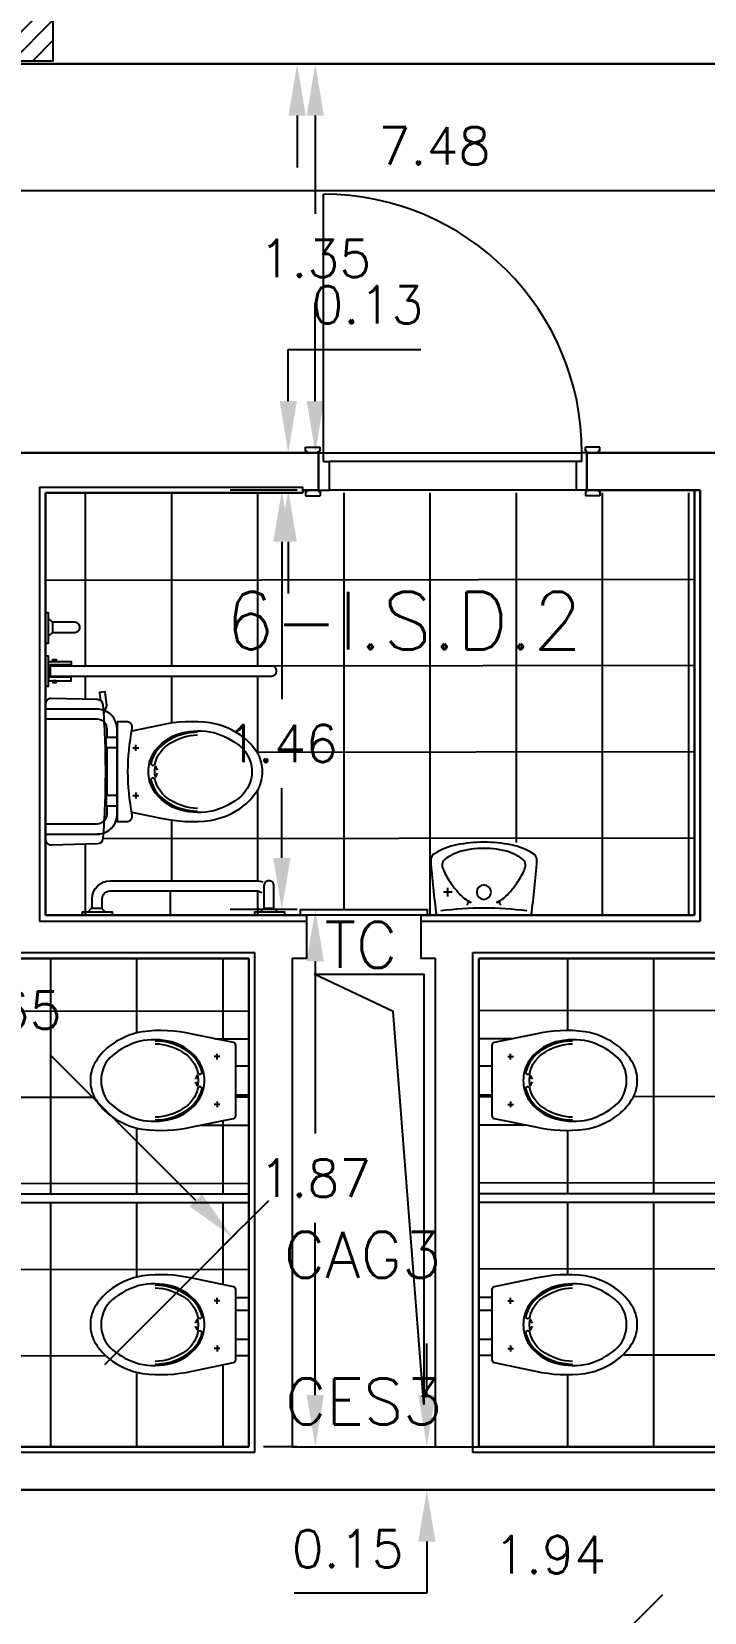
# Model space of a CAD drawing. Extents: x 19.8 to 90.6, y 5.5 to 74.
# Drawn here: x 29.15 to 31.49, y 34.04 to 39.54 of the extents above; entities that cross this region are included whole.
import ezdxf

# ---------------------------------------------------------------- set-up
doc = ezdxf.new("R2010")
doc.units = 0
doc.header["$MEASUREMENT"] = 0
for name, pattern in [('1st floor plan$0$Default', [0]), ('Default', [0]), ('Solid', [0])]:
    doc.linetypes.add(name, pattern=pattern)
doc.layers.get('DEFPOINTS').update_dxf_attribs({"linetype": 'Solid'})
for name, color, linetype in [('1st floor plan$0$1FIN', 15, 'Continuous'), ('1st floor plan$0$2FIN', 7, 'Continuous'), ('1st floor plan$0$Equipment', 92, '1st floor plan$0$Default'), ('1st floor plan$0$ESTR', 92, 'Continuous'), ('1st floor plan$0$FACH', 142, 'Continuous'), ('1st floor plan$0$Hatch', 15, 'Continuous'), ('Dimensions (COTAS)', 212, 'Solid'), ('Text O', 212, 'Default'), ('VAO', 132, 'Default'), ('Xref_Plan', 7, 'Continuous')]:
    doc.layers.add(name, color=color, linetype=linetype)
doc.layers.add('1st floor plan$0$Interior Walls', color=7, linetype='Continuous', lineweight=30)
doc.layers.add('1st floor plan$0$Partitions', color=7, linetype='Continuous', lineweight=30)
doc.layers.add('PAVM', color=8, linetype='Continuous', plot=False)
doc.styles.add('Simplex', font='SIMPLEX.SHX')
doc.dimstyles.get("Standard").update_dxf_attribs({"dimtxt": 0.13, "dimasz": 0.18, "dimexe": 0.18, "dimexo": 0.0625, "dimgap": 0.09, "dimtad": 1, "dimtih": 1, "dimtoh": 1, "dimzin": 0, "dimdsep": 46, "dimtxsty": 'Simplex', "dimcen": 0.09, "dimadec": 0, "dimazin": 0, "dimtfac": 1, "dimtofl": 0, "dimtmove": 0, "dimatfit": 3, "dimfxl": 1, "dimtolj": 1, "dimtzin": 0, "dimarcsym": 0})

# ---------------------------------------------------------------- blocks, each defined once
blk = doc.blocks.new('*D20')
at = {"layer": 'DEFPOINTS', "color": 0}
for p in [(23.9492, 36.8731), (21.5836, 34.5076), (50.4657, 10.3566)]:
    blk.add_point(p, dxfattribs=at)
at = {"layer": 'Dimensions (COTAS)', "color": 0, "lineweight": -2}
for p, q in [((23.905, 36.8289), (21.4563, 34.3803)), ((21.7109, 34.3803), (34.6869, 21.4043)), ((47.9728, 8.1183), (34.9969, 21.0943)), ((50.4215, 10.3124), (47.9728, 7.8638))]:
    blk.add_line(p, q, dxfattribs=at)
at = {"layer": 'Dimensions (COTAS)', "color": 0}
for points in [[(21.7321, 34.4015), (21.6897, 34.3591), (21.5836, 34.5076)], [(47.9941, 8.1395), (47.9516, 8.0971), (48.1001, 7.9911)]]:
    blk.add_solid(points, dxfattribs=at)
at = {"layer": 'Dimensions (COTAS)', "color": 0, "insert": (34.8419, 21.2493), "char_height": 0.13, "attachment_point": 5, "rotation": 270, "style": 'Simplex'}
blk.add_mtext('\\A1;37.50', dxfattribs=at)
blk = doc.blocks.new('*D88')
at = {"layer": 'DEFPOINTS', "color": 0}
for p in [(23.9492, 36.8731), (22.2844, 35.2083), (29.2525, 31.5698)]:
    blk.add_point(p, dxfattribs=at)
at = {"layer": 'Dimensions (COTAS)', "color": 0, "lineweight": -2}
for p, q in [((23.905, 36.8289), (22.1571, 35.081)), ((22.4117, 35.081), (24.781, 32.7117)), ((27.4604, 30.0323), (25.091, 32.4017)), ((29.2083, 31.5256), (27.4604, 29.7777))]:
    blk.add_line(p, q, dxfattribs=at)
at = {"layer": 'Dimensions (COTAS)', "color": 0}
for points in [[(22.4329, 35.1023), (22.3904, 35.0598), (22.2844, 35.2083)], [(27.4816, 30.0535), (27.4392, 30.0111), (27.5877, 29.905)]]:
    blk.add_solid(points, dxfattribs=at)
at = {"layer": 'Dimensions (COTAS)', "color": 0, "insert": (24.936, 32.5567), "char_height": 0.13, "attachment_point": 5, "rotation": 270, "style": 'Simplex'}
blk.add_mtext('\\A1;7.50', dxfattribs=at)
blk = doc.blocks.new('*D113')
at = {"layer": 'DEFPOINTS', "color": 0}
for p in [(29.753, 35.2523), (31.2167, 33.9725), (31.1248, 33.8805)]:
    blk.add_point(p, dxfattribs=at)
at = {"layer": 'Dimensions (COTAS)', "color": 0, "lineweight": -2}
for p, q in [((29.7177, 35.4715), (29.5904, 35.5988)), ((29.7972, 35.2965), (29.9722, 35.4715)), ((31.169, 33.9247), (31.344, 34.0997)), ((31.344, 33.8452), (31.4713, 33.7179))]:
    blk.add_line(p, q, dxfattribs=at)
at = {"layer": 'Dimensions (COTAS)', "color": 0}
for points in [[(29.7389, 35.4927), (29.6965, 35.4503), (29.8449, 35.3443)], [(31.3652, 33.8664), (31.3228, 33.824), (31.2167, 33.9725)]]:
    blk.add_solid(points, dxfattribs=at)
at = {"layer": 'Dimensions (COTAS)', "color": 0, "insert": (30.951, 34.2382), "char_height": 0.13, "attachment_point": 5, "style": 'Simplex'}
blk.add_mtext('\\A1;1.94', dxfattribs=at)
blk = doc.blocks.new('*D116')
at = {"layer": 'DEFPOINTS', "color": 0}
for p in [(26.5569, 38.6323), (26.465, 38.5404), (29.753, 35.2523)]:
    blk.add_point(p, dxfattribs=at)
at = {"layer": 'Dimensions (COTAS)', "color": 0, "lineweight": -2}
for p, q in [((26.5092, 38.5846), (26.6842, 38.7596)), ((26.6842, 38.505), (28.901, 36.2882)), ((29.7177, 35.4715), (29.211, 35.9782)), ((29.7972, 35.2965), (29.9722, 35.4715))]:
    blk.add_line(p, q, dxfattribs=at)
at = {"layer": 'Dimensions (COTAS)', "color": 0}
for points in [[(26.7054, 38.5262), (26.663, 38.4838), (26.5569, 38.6323)], [(29.7389, 35.4927), (29.6965, 35.4503), (29.8449, 35.3443)]]:
    blk.add_solid(points, dxfattribs=at)
at = {"layer": 'Dimensions (COTAS)', "color": 0, "insert": (29.056, 36.1332), "char_height": 0.13, "attachment_point": 5, "style": 'Simplex'}
blk.add_mtext('\\A1;4.65', dxfattribs=at)
blk = doc.blocks.new('*D117')
at = {"layer": 'DEFPOINTS', "color": 0}
for p in [(34.2864, 38.9868), (34.2864, 38.9868), (26.811, 38.1817)]:
    blk.add_point(p, dxfattribs=at)
at = {"layer": 'Dimensions (COTAS)', "color": 0, "lineweight": -2}
for p, q in [((26.811, 38.2442), (26.811, 39.1668)), ((34.2864, 39.0493), (34.2864, 39.1668)), ((26.991, 38.9868), (34.1064, 38.9868))]:
    blk.add_line(p, q, dxfattribs=at)
at = {"layer": 'Dimensions (COTAS)', "color": 0}
for points in [[(26.991, 39.0168), (26.991, 38.9568), (26.811, 38.9868)], [(34.1064, 39.0168), (34.1064, 38.9568), (34.2864, 38.9868)]]:
    blk.add_solid(points, dxfattribs=at)
at = {"layer": 'Dimensions (COTAS)', "color": 0, "insert": (30.5487, 39.1418), "char_height": 0.13, "attachment_point": 5, "style": 'Simplex'}
blk.add_mtext('\\A1;7.48', dxfattribs=at)
blk = doc.blocks.new('*D131')
at = {"layer": 'DEFPOINTS', "color": 0}
for p in [(30.1337, 37.9437), (30.0174, 36.4837), (30.1337, 36.4837)]:
    blk.add_point(p, dxfattribs=at)
at = {"layer": 'Dimensions (COTAS)', "color": 0, "lineweight": -2}
for p, q in [((30.0712, 37.9437), (29.8374, 37.9437)), ((30.0174, 37.7637), (30.0174, 37.2165)), ((30.0174, 36.6637), (30.0174, 36.9065)), ((30.0712, 36.4837), (29.8374, 36.4837))]:
    blk.add_line(p, q, dxfattribs=at)
at = {"layer": 'Dimensions (COTAS)', "color": 0}
for points in [[(29.9874, 37.7637), (30.0474, 37.7637), (30.0174, 37.9437)], [(29.9874, 36.6637), (30.0474, 36.6637), (30.0174, 36.4837)]]:
    blk.add_solid(points, dxfattribs=at)
at = {"layer": 'Dimensions (COTAS)', "color": 0, "insert": (30.0174, 37.0615), "char_height": 0.13, "attachment_point": 5, "style": 'Simplex'}
blk.add_mtext('\\A1;1.46', dxfattribs=at)
blk = doc.blocks.new('*D132')
at = {"layer": 'DEFPOINTS', "color": 0}
for p in [(30.1337, 36.4837), (30.1337, 34.6137), (30.1337, 34.6137)]:
    blk.add_point(p, dxfattribs=at)
at = {"layer": 'Dimensions (COTAS)', "color": 0, "lineweight": -2}
for p, q in [((30.1962, 36.4837), (30.3137, 36.4837)), ((30.1337, 36.3037), (30.1337, 35.7037)), ((30.1337, 34.7937), (30.1337, 35.3937)), ((30.0712, 34.6137), (29.9537, 34.6137))]:
    blk.add_line(p, q, dxfattribs=at)
at = {"layer": 'Dimensions (COTAS)', "color": 0}
for points in [[(30.1037, 36.3037), (30.1637, 36.3037), (30.1337, 36.4837)], [(30.1037, 34.7937), (30.1637, 34.7937), (30.1337, 34.6137)]]:
    blk.add_solid(points, dxfattribs=at)
at = {"layer": 'Dimensions (COTAS)', "color": 0, "insert": (30.1337, 35.5487), "char_height": 0.13, "attachment_point": 5, "style": 'Simplex'}
blk.add_mtext('\\A1;1.87', dxfattribs=at)
blk = doc.blocks.new('L')
at = {"color": 0}
blk.add_line((0, 0.15), (0, -0.5), dxfattribs=at)
blk = doc.blocks.new('*D133')
at = {"layer": 'DEFPOINTS', "color": 0}
for p in [(30.1337, 34.6137), (30.1337, 34.4637), (30.5221, 34.4637)]:
    blk.add_point(p, dxfattribs=at)
at = {"layer": 'Dimensions (COTAS)', "color": 0, "lineweight": -2}
for p, q in [((30.5221, 34.7937), (30.5221, 34.9737)), ((30.1962, 34.6137), (30.7021, 34.6137)), ((30.1962, 34.4637), (30.7021, 34.4637)), ((30.5221, 34.2837), (30.5221, 34.1037)), ((30.5221, 34.1037), (30.0606, 34.1037))]:
    blk.add_line(p, q, dxfattribs=at)
at = {"layer": 'Dimensions (COTAS)', "color": 0}
for points in [[(30.4921, 34.7937), (30.5521, 34.7937), (30.5221, 34.6137)], [(30.4921, 34.2837), (30.5521, 34.2837), (30.5221, 34.4637)]]:
    blk.add_solid(points, dxfattribs=at)
at = {"layer": 'Dimensions (COTAS)', "color": 0, "insert": (30.2463, 34.2587), "char_height": 0.13, "attachment_point": 5, "style": 'Simplex'}
blk.add_mtext('\\A1;0.15', dxfattribs=at)
blk = doc.blocks.new('*D135')
at = {"layer": 'DEFPOINTS', "color": 0}
for p in [(30.1337, 39.4271), (30.1337, 38.0737), (30.1337, 38.0737)]:
    blk.add_point(p, dxfattribs=at)
at = {"layer": 'Dimensions (COTAS)', "color": 0, "lineweight": -2}
for p, q in [((30.1962, 39.4271), (30.3137, 39.4271)), ((30.1337, 39.2471), (30.1337, 38.9054)), ((30.1337, 38.2537), (30.1337, 38.5954)), ((30.1962, 38.0737), (30.3137, 38.0737))]:
    blk.add_line(p, q, dxfattribs=at)
at = {"layer": 'Dimensions (COTAS)', "color": 0}
for points in [[(30.1037, 39.2471), (30.1637, 39.2471), (30.1337, 39.4271)], [(30.1037, 38.2537), (30.1637, 38.2537), (30.1337, 38.0737)]]:
    blk.add_solid(points, dxfattribs=at)
at = {"layer": 'Dimensions (COTAS)', "color": 0, "insert": (30.1337, 38.7504), "char_height": 0.13, "attachment_point": 5, "style": 'Simplex'}
blk.add_mtext('\\A1;1.35', dxfattribs=at)
blk = doc.blocks.new('*D136')
at = {"layer": 'DEFPOINTS', "color": 0}
for p in [(30.1337, 39.6771), (30.0705, 39.4271), (30.1337, 39.4271)]:
    blk.add_point(p, dxfattribs=at)
at = {"layer": 'Dimensions (COTAS)', "color": 0, "lineweight": -2}
for p, q in [((30.0705, 39.8571), (30.0705, 40.0371)), ((30.0705, 40.0371), (30.5566, 40.0371)), ((30.0712, 39.6771), (29.8905, 39.6771)), ((30.0712, 39.4271), (29.8905, 39.4271)), ((30.0705, 39.2471), (30.0705, 39.0671))]:
    blk.add_line(p, q, dxfattribs=at)
at = {"layer": 'Dimensions (COTAS)', "color": 0}
for points in [[(30.0405, 39.8571), (30.1005, 39.8571), (30.0705, 39.6771)], [(30.0405, 39.2471), (30.1005, 39.2471), (30.0705, 39.4271)]]:
    blk.add_solid(points, dxfattribs=at)
at = {"layer": 'Dimensions (COTAS)', "color": 0, "insert": (30.3585, 40.1921), "char_height": 0.13, "attachment_point": 5, "style": 'Simplex'}
blk.add_mtext('\\A1;0.25', dxfattribs=at)
blk = doc.blocks.new('P90-13')
at = {"color": 0}
for p, q in [((0, 0), (0, 0.9)), ((-0.0619, 0.005), (-0.0619, 0.02)), ((-0.0619, 0.02), (-0.0119, 0.02)), ((-0.0619, 0.005), (-0.0569, 0.005)), ((-0.0569, 0), (-0.0569, 0.005)), ((-0.0169, 0), (-0.0169, 0.005)), ((-0.0169, 0.005), (-0.0119, 0.005)), ((-0.0169, 0), (0, 0)), ((-0.0119, 0.005), (-0.0119, 0.02)), ((0, 0), (0.9, 0)), ((0, -0.03), (0, 0)), ((0.9619, 0.02), (0.9119, 0.02)), ((0.9119, 0.005), (0.9119, 0.02)), ((0.9169, 0.005), (0.9119, 0.005)), ((0.9169, 0), (0.9169, 0.005)), ((0.9619, 0.005), (0.9569, 0.005)), ((0.9569, 0), (0.9569, 0.005)), ((0.9619, 0.005), (0.9619, 0.02)), ((0, -0.03), (0.02, -0.03)), ((0.88, -0.03), (0.02, -0.03)), ((0.02, -0.03), (0.02, -0.13)), ((0.9, -0.03), (0.88, -0.03)), ((0.88, -0.03), (0.88, -0.13)), ((0.9169, 0), (0.9, 0)), ((0.9, -0.03), (0.9, 0)), ((-0.0619, -0.135), (-0.0619, -0.15)), ((-0.0619, -0.135), (-0.0569, -0.135)), ((-0.0619, -0.15), (-0.0119, -0.15)), ((-0.0569, -0.13), (-0.0569, -0.135)), ((-0.0169, -0.13), (-0.0169, -0.135)), ((-0.0169, -0.13), (0.02, -0.13)), ((-0.0169, -0.135), (-0.0119, -0.135)), ((-0.0119, -0.135), (-0.0119, -0.15)), ((0.9169, -0.13), (0.88, -0.13)), ((0.9169, -0.135), (0.9119, -0.135)), ((0.9119, -0.135), (0.9119, -0.15)), ((0.9619, -0.15), (0.9119, -0.15)), ((0.9169, -0.13), (0.9169, -0.135)), ((0.9569, -0.13), (0.9569, -0.135)), ((0.9619, -0.135), (0.9569, -0.135)), ((0.9619, -0.135), (0.9619, -0.15))]:
    blk.add_line(p, q, dxfattribs=at)
blk.add_arc((0, 0), 0.9, 360, 90, dxfattribs=at)
blk = doc.blocks.new('*D137')
at = {"layer": 'DEFPOINTS', "color": 0}
for p in [(30.1337, 38.0737), (30.0396, 37.9437), (30.1337, 37.9437)]:
    blk.add_point(p, dxfattribs=at)
at = {"layer": 'Dimensions (COTAS)', "color": 0, "lineweight": -2}
for p, q in [((30.0396, 38.2537), (30.0396, 38.4337)), ((30.0396, 38.4337), (30.501, 38.4337)), ((30.0712, 38.0737), (29.8596, 38.0737)), ((30.0712, 37.9437), (29.8596, 37.9437)), ((30.0396, 37.7637), (30.0396, 37.5837))]:
    blk.add_line(p, q, dxfattribs=at)
at = {"layer": 'Dimensions (COTAS)', "color": 0}
for points in [[(30.0096, 38.2537), (30.0696, 38.2537), (30.0396, 38.0737)], [(30.0096, 37.7637), (30.0696, 37.7637), (30.0396, 37.9437)]]:
    blk.add_solid(points, dxfattribs=at)
at = {"layer": 'Dimensions (COTAS)', "color": 0, "insert": (30.3153, 38.5887), "char_height": 0.13, "attachment_point": 5, "style": 'Simplex'}
blk.add_mtext('\\A1;0.13', dxfattribs=at)
blk = doc.blocks.new('1st floor plan$0$BRISE 1')
at = {"layer": '1st floor plan$0$FACH'}
for p, q in [((-0.0916, 0.1), (-2.6512, 2.6596)), ((-0.0209, 0.1), (-2.5804, 2.6596)), ((2.0917, 0.1088), (-0.4591, 2.6596)), ((2.1624, 0.1088), (-0.3884, 2.6596)), ((-0.1783, 2.6585), (-0.0731, 0.1522)), ((-0.1284, 2.6606), (-0.0209, 0.1)), ((2.4965, 0.1905), (2.6379, 0.0491)), ((-0.4328, 0.08), (2.4172, 0.08)), ((2.6732, 0.0845), (2.5672, -0.0216))]:
    blk.add_line(p, q, dxfattribs=at)
at = {"layer": '1st floor plan$0$FACH', "color": 7}
for p, q in [((0.5172, 0), (0.5172, 0.08)), ((1.4672, 0), (1.4672, 0.08))]:
    blk.add_line(p, q, dxfattribs=at)
at = {"layer": '1st floor plan$0$FACH'}
for points in [[(2.4059, 0.1), (2.5318, 0.2259), (2.6732, 0.0845)], [(-0.4328, 0), (-0.5328, 0), (-0.5328, 0.1), (2.5672, 0.1), (2.5672, 0), (2.4172, 0)], [(0.5122, 0.045), (0.4972, 0.045), (0.4972, 0.055), (0.5122, 0.055)], [(0.5222, 0.055), (0.5372, 0.055), (0.5372, 0.045), (0.5222, 0.045)], [(1.4622, 0.045), (1.4472, 0.045), (1.4472, 0.055), (1.4622, 0.055)], [(1.4722, 0.055), (1.4872, 0.055), (1.4872, 0.045), (1.4722, 0.045)]]:
    blk.add_lwpolyline(points, dxfattribs=at)
at = {"layer": '1st floor plan$0$FACH', "color": 7}
for points in [[(2.4172, 0.08), (2.4172, 0), (-0.4328, 0), (-0.4328, 0.08)], [(-0.4278, 0.08), (-0.4278, 0.005), (0.5122, 0.005), (0.5122, 0.08)], [(1.4622, 0.08), (1.4622, 0.005), (0.5222, 0.005), (0.5222, 0.08)], [(2.4122, 0.08), (2.4122, 0.005), (1.4722, 0.005), (1.4722, 0.08)]]:
    blk.add_lwpolyline(points, dxfattribs=at)
for centre, radius in [((-0.4831, 0.0444), 0.0206), ((-0.4831, 0.0444), 0.0166), ((2.4965, 0.0491), 0.04), ((2.4965, 0.0491), 0.03)]:
    blk.add_circle(centre, radius, dxfattribs=at)
at = {"layer": '1st floor plan$0$FACH'}
for start, end in [(209.4143, 257.4896), (286.4455, 315)]:
    blk.add_arc((2.4965, 0.0491), 0.1, start, end, dxfattribs=at)
blk = doc.blocks.new('*X433')
at = {"color": 0, "linetype": 'ByBlock'}
for p, q in [((-17.5173, -2.9509), (-17.4631, -2.8967)), ((-17.5173, -3.0216), (-17.3924, -2.8967)), ((-17.5173, -3.0923), (-17.3673, -2.9423)), ((-17.5173, -3.1631), (-17.3673, -3.0131)), ((-17.5173, -3.2338), (-17.3673, -3.0838)), ((-17.5173, -3.3045), (-17.3673, -3.1545)), ((-17.5173, -3.3752), (-17.3673, -3.2252)), ((-17.5173, -3.4459), (-17.3673, -3.2959)), ((-17.7224, -3.7217), (-17.3673, -3.3666)), ((-17.6517, -3.7217), (-17.3673, -3.4373)), ((-19.5173, -3.6781), (-19.3109, -3.4717)), ((-19.5173, -3.6074), (-19.3816, -3.4717)), ((-19.5173, -3.5367), (-19.4523, -3.4717)), ((-19.4902, -3.7217), (-19.2402, -3.4717)), ((-19.4195, -3.7217), (-19.1695, -3.4717)), ((-19.3488, -3.7217), (-19.0988, -3.4717)), ((-19.2781, -3.7217), (-19.0281, -3.4717)), ((-19.2074, -3.7217), (-18.9574, -3.4717)), ((-19.1367, -3.7217), (-18.8867, -3.4717)), ((-19.0659, -3.7217), (-18.8159, -3.4717)), ((-18.9952, -3.7217), (-18.7452, -3.4717)), ((-18.9245, -3.7217), (-18.6745, -3.4717)), ((-18.8538, -3.7217), (-18.6038, -3.4717)), ((-18.7831, -3.7217), (-18.5331, -3.4717)), ((-18.7124, -3.7217), (-18.4624, -3.4717)), ((-18.6417, -3.7217), (-18.3917, -3.4717)), ((-18.571, -3.7217), (-18.321, -3.4717)), ((-18.5003, -3.7217), (-18.2503, -3.4717)), ((-18.4295, -3.7217), (-18.1795, -3.4717)), ((-18.3588, -3.7217), (-18.1088, -3.4717)), ((-18.2881, -3.7217), (-18.0381, -3.4717)), ((-18.2174, -3.7217), (-17.9674, -3.4717)), ((-18.1467, -3.7217), (-17.8967, -3.4717)), ((-18.076, -3.7217), (-17.826, -3.4717)), ((-18.0053, -3.7217), (-17.7553, -3.4717)), ((-17.9346, -3.7217), (-17.6846, -3.4717)), ((-17.8639, -3.7217), (-17.6139, -3.4717)), ((-17.7932, -3.7217), (-17.5432, -3.4717)), ((-17.581, -3.7217), (-17.3673, -3.508)), ((-17.5103, -3.7217), (-17.3673, -3.5787)), ((-17.4396, -3.7217), (-17.3673, -3.6495)), ((-17.3689, -3.7217), (-17.3673, -3.7202))]:
    blk.add_line(p, q, dxfattribs=at)
blk = doc.blocks.new('1st floor plan')
at = {"layer": '1st floor plan$0$1FIN'}
blk.add_lwpolyline([(30.1302, 36.2589), (30.5122, 36.2589), (30.5122, 34.7623), (30.4044, 36.1285)], close=True, dxfattribs=at)
at = {"layer": '1st floor plan$0$2FIN'}
for p, q in [((29.174, 37.9537), (29.174, 36.4437)), ((29.174, 37.9537), (30.0902, 37.9537)), ((30.0902, 37.9437), (30.0902, 37.9537)), ((29.174, 36.4437), (30.1028, 36.4437)), ((30.5028, 36.4437), (31.474, 36.4437)), ((29.064, 36.3337), (29.9228, 36.3337)), ((29.9228, 34.5937), (29.9228, 36.3337)), ((30.6828, 36.3337), (31.584, 36.3337)), ((30.6828, 34.5937), (30.6828, 36.3337)), ((29.9228, 34.5937), (28.152, 34.5937)), ((32.2693, 34.5937), (30.6828, 34.5937))]:
    blk.add_line(p, q, dxfattribs=at)
for points in [[(30.0828, 36.4637), (30.0828, 36.4837), (30.5228, 36.4837), (30.5228, 36.4637)], [(30.5528, 36.3137), (30.5028, 36.3137), (30.5028, 36.4637), (30.1028, 36.4637), (30.1028, 36.3137), (30.0528, 36.3137), (30.0528, 34.6137), (30.5528, 34.6137), (30.5528, 36.3137)]]:
    blk.add_lwpolyline(points, dxfattribs=at)
at = {"layer": '1st floor plan$0$Equipment'}
for p, q in [((29.2052, 37.4967), (29.2184, 37.4835)), ((29.2184, 37.4485), (29.2052, 37.4353)), ((29.9815, 37.3312), (29.2107, 37.3312)), ((29.2107, 37.3312), (29.2107, 37.2962)), ((29.999, 37.3137), (29.999, 37.3137)), ((29.2107, 37.2962), (29.9815, 37.2962)), ((29.409, 36.8812), (29.409, 37.0463)), ((29.499, 37.0467), (29.519, 37.0467)), ((29.509, 37.0367), (29.509, 37.0567)), ((29.499, 36.8807), (29.519, 36.8807)), ((29.509, 36.8907), (29.509, 36.8707)), ((29.194, 36.7462), (29.3442, 36.7462)), ((30.6106, 36.5441), (30.5806, 36.5441)), ((30.5956, 36.5291), (30.5956, 36.5591)), ((29.9418, 36.4749), (29.955, 36.4881)), ((29.99, 36.4881), (30.0031, 36.4749)), ((30.5756, 36.4637), (30.5756, 36.4641)), ((30.8756, 36.4637), (30.8756, 36.4641)), ((29.8018, 35.9717), (29.7818, 35.9717)), ((29.7918, 35.9617), (29.7918, 35.9817)), ((30.8038, 35.9717), (30.8238, 35.9717)), ((30.8138, 35.9617), (30.8138, 35.9817)), ((29.8018, 35.8057), (29.7818, 35.8057)), ((29.7918, 35.8157), (29.7918, 35.7957)), ((30.8038, 35.8057), (30.8238, 35.8057)), ((30.8138, 35.8157), (30.8138, 35.7957)), ((28.5028, 35.4937), (29.9028, 35.4937)), ((32.1028, 35.4937), (30.7028, 35.4937)), ((28.5028, 35.4637), (29.9028, 35.4637)), ((28.5028, 35.4637), (29.9028, 35.4637)), ((32.1028, 35.4637), (30.7028, 35.4637)), ((29.8018, 35.1217), (29.7818, 35.1217)), ((29.7918, 35.1117), (29.7918, 35.1317)), ((29.8568, 35.1337), (29.9028, 35.1337)), ((30.8038, 35.1217), (30.8238, 35.1217)), ((30.8138, 35.1117), (30.8138, 35.1317)), ((29.8018, 34.9557), (29.7818, 34.9557)), ((29.7918, 34.9657), (29.7918, 34.9457)), ((30.8038, 34.9557), (30.8238, 34.9557)), ((30.8138, 34.9657), (30.8138, 34.9457))]:
    blk.add_line(p, q, dxfattribs=at)
for points in [[(29.194, 37.4112), (29.2052, 37.4112), (29.2052, 37.5162), (29.194, 37.5162)], [(29.194, 37.2612), (29.2052, 37.2612), (29.2052, 37.3662), (29.194, 37.3662)], [(29.2843, 37.3351), (29.2052, 37.3351), (29.2052, 37.3472), (29.2843, 37.3472)], [(29.2316, 37.3472), (29.2206, 37.3472), (29.2206, 37.3538), (29.2316, 37.3538)], [(29.2843, 37.2923), (29.2052, 37.2923), (29.2052, 37.2803), (29.2843, 37.2803)], [(29.2316, 37.2803), (29.2206, 37.2803), (29.2206, 37.2737), (29.2316, 37.2737)], [(29.444, 37.0463), (29.4059, 37.0463), (29.4059, 37.0833), (29.444, 37.0833)], [(29.444, 36.8812), (29.4059, 36.8812), (29.4059, 36.8442), (29.444, 36.8442)], [(29.4272, 36.4637), (29.4272, 36.4749), (29.3222, 36.4749), (29.3222, 36.4637)], [(30.0272, 36.4637), (30.0272, 36.4749), (29.9222, 36.4749), (29.9222, 36.4637)]]:
    blk.add_lwpolyline(points, close=True, dxfattribs=at)
for points in [[(29.3141, 37.466), (29.3141, 37.466, 0.414214), (29.2966, 37.4835), (29.2184, 37.4835), (29.2184, 37.4485), (29.2966, 37.4485, 0.414214)], [(29.194, 37.1982), (29.194, 36.7292, 0.421203), (29.2145, 36.7092), (29.3757, 36.7131, 0.384529), (29.3951, 36.7315, 0.020097), (29.404, 36.9637, 0.020097), (29.3951, 37.196, 0.384529), (29.3757, 37.2144), (29.2145, 37.2182, 0.421203)], [(29.444, 37.1376), (29.444, 36.7899), (29.4767, 36.7899, 0.472458), (29.4963, 36.8137, -0.097656), (29.4963, 37.1137, 0.472458), (29.4767, 37.1376)], [(29.913, 36.9637, -0.221073), (29.8732, 36.8764, -0.102493), (29.781, 36.8277, -0.121565), (29.666, 36.8297, -0.187395), (29.569, 36.9017, -0.126952), (29.553, 36.9637, -0.126952), (29.569, 37.0257, -0.187395), (29.666, 37.0977, -0.121565), (29.781, 37.0997, -0.102493), (29.8732, 37.0511, -0.221073)], [(30.5556, 36.4641), (30.8856, 36.4641, 0.016849), (30.9056, 36.6541, 0.301008), (30.8906, 36.6791, 0.09294), (30.8156, 36.7091, 0.037829), (30.7206, 36.7183, 0.037829), (30.6256, 36.7091, 0.09294), (30.5506, 36.6791, 0.301008), (30.5356, 36.6541, 0.016849)], [(29.9725, 36.5838), (29.9725, 36.5838, 0.414214), (29.955, 36.5663), (29.955, 36.4881), (29.99, 36.4881), (29.99, 36.5663, 0.414214)], [(30.7456, 36.5441, 1), (30.6956, 36.5441, 1)], [(29.8568, 36.011, 0.356028), (29.8488, 36.0208), (29.7051, 36.0503, 0.088113), (29.5327, 36.0586, 0.124068), (29.4155, 36.007, 0.086475), (29.3653, 35.9482, 0.130408), (29.3508, 35.8887, 0.130408), (29.3653, 35.8293, 0.086475), (29.4155, 35.7705, 0.124068), (29.5327, 35.7189, 0.088113), (29.7051, 35.7272), (29.8488, 35.7567, 0.356028), (29.8568, 35.7665)], [(30.7488, 35.7665, 0.356028), (30.7568, 35.7567), (30.9004, 35.7272, 0.088113), (31.0728, 35.7189, 0.124068), (31.19, 35.7705, 0.086475), (31.2403, 35.8293, 0.130408), (31.2548, 35.8887, 0.130408), (31.2403, 35.9481, 0.086475), (31.19, 36.007, 0.124068), (31.0728, 36.0586, 0.088113), (30.9004, 36.0503), (30.7568, 36.0208, 0.356028), (30.7488, 36.011)], [(29.3878, 35.8887, 0.221073), (29.4276, 35.8014, 0.102493), (29.5198, 35.7527, 0.121565), (29.6348, 35.7547, 0.187395), (29.7318, 35.8267, 0.126952), (29.7478, 35.8887, 0.126952), (29.7318, 35.9507, 0.187395), (29.6348, 36.0227, 0.121565), (29.5198, 36.0247, 0.102493), (29.4276, 35.9761, 0.221073)], [(31.2178, 35.8887, 0.221073), (31.1779, 35.9761, 0.102493), (31.0858, 36.0247, 0.121565), (30.9708, 36.0227, 0.187395), (30.8738, 35.9507, 0.126952), (30.8578, 35.8887, 0.126952), (30.8738, 35.8267, 0.187395), (30.9708, 35.7547, 0.121565), (31.0858, 35.7527, 0.102493), (31.1779, 35.8014, 0.221073)], [(29.8568, 35.161, 0.356028), (29.8488, 35.1708), (29.7051, 35.2003, 0.088113), (29.5327, 35.2086, 0.124068), (29.4155, 35.157, 0.086475), (29.3653, 35.0982, 0.130408), (29.3508, 35.0387, 0.130408), (29.3653, 34.9793, 0.086475), (29.4155, 34.9205, 0.124068), (29.5327, 34.8689, 0.088113), (29.7051, 34.8772), (29.8488, 34.9067, 0.356028), (29.8568, 34.9165)], [(29.3878, 35.0387, 0.221073), (29.4276, 34.9514, 0.102493), (29.5198, 34.9027, 0.121565), (29.6348, 34.9047, 0.187395), (29.7318, 34.9767, 0.126952), (29.7478, 35.0387, 0.126952), (29.7318, 35.1007, 0.187395), (29.6348, 35.1727, 0.121565), (29.5198, 35.1747, 0.102493), (29.4276, 35.1261, 0.221073)], [(30.7488, 34.9165, 0.356028), (30.7568, 34.9067), (30.9004, 34.8772, 0.088113), (31.0728, 34.8689, 0.124068), (31.19, 34.9205, 0.086475), (31.2403, 34.9793, 0.130408), (31.2548, 35.0387, 0.130408), (31.2403, 35.0982, 0.086475), (31.19, 35.157, 0.124068), (31.0728, 35.2086, 0.088113), (30.9004, 35.2003), (30.7568, 35.1708, 0.356028), (30.7488, 35.161)], [(31.2178, 35.0387, 0.221073), (31.1779, 35.1261, 0.102493), (31.0858, 35.1747, 0.121565), (30.9708, 35.1727, 0.187395), (30.8738, 35.1007, 0.126952), (30.8578, 35.0387, 0.126952), (30.8738, 34.9767, 0.187395), (30.9708, 34.9047, 0.121565), (31.0858, 34.9027, 0.102493), (31.1779, 34.9514, 0.221073)]]:
    blk.add_lwpolyline(points, format="xyb", close=True, dxfattribs=at)
for points in [[(29.3974, 37.1642), (29.4085, 37.1945), (29.4019, 37.242), (29.3821, 37.2392), (29.386, 37.2112)], [(29.3418, 36.4749), (29.355, 36.4881), (29.39, 36.4881), (29.4031, 36.4749)], [(29.8568, 35.9397), (29.9028, 35.9397), (29.9028, 35.8377), (29.8568, 35.8377)], [(30.7488, 35.8377), (30.7028, 35.8377), (30.7028, 35.9397), (30.7488, 35.9397)], [(29.8568, 35.0897), (29.9028, 35.0897), (29.9028, 34.9877), (29.8568, 34.9877)], [(30.7488, 34.9877), (30.7028, 34.9877), (30.7028, 35.0897), (30.7488, 35.0897)]]:
    blk.add_lwpolyline(points, dxfattribs=at)
for points in [[(29.3965, 37.1775, 0.081906), (29.374, 37.1812), (29.194, 37.1812)], [(29.3992, 37.1355, 0.203745), (29.374, 37.1462), (29.194, 37.1462)], [(29.4016, 37.1756, 0.019656), (29.3965, 37.1775)], [(29.3965, 36.7499, 0.32142), (29.444, 36.8162), (29.444, 37.1112, 0.300027), (29.4016, 37.1756)], [(29.409, 37.0833), (29.409, 37.1112, 0.194092), (29.3992, 37.1355)], [(29.4945, 36.823), (29.5957, 36.8022, 0.088113), (29.7681, 36.7939, 0.124068), (29.8853, 36.8455, 0.086475), (29.9355, 36.9043, 0.130408), (29.95, 36.9637, 0.130408), (29.9355, 37.0232, 0.086475), (29.8853, 37.082, 0.124068), (29.7681, 37.1336, 0.088113), (29.5957, 37.1253), (29.4945, 37.1045)], [(29.724, 37.1007, 0.136377), (29.623, 37.0727, 0.205105), (29.561, 36.9917, 0.668461), (29.5754, 36.9888, -0.213245), (29.629, 37.0627, -0.134007), (29.724, 37.0917)], [(29.585, 36.9687), (29.5798, 36.9795, 0.801198), (29.576, 36.9807, 0.05862), (29.574, 36.9637, 0.05862), (29.576, 36.9467, 0.801198), (29.5798, 36.9479), (29.585, 36.9587)], [(29.724, 36.8357, -0.134007), (29.629, 36.8647, -0.213245), (29.5754, 36.9387, 0.668461), (29.561, 36.9357, 0.205105), (29.623, 36.8547, 0.136377), (29.724, 36.8267)], [(29.397, 36.7899, 0.216674), (29.409, 36.8162), (29.409, 36.8442)], [(29.3992, 36.7919, -0.203745), (29.374, 36.7812), (29.194, 36.7812)], [(29.3442, 36.7462), (29.384, 36.7462), (29.374, 36.7462, 0.081902), (29.3965, 36.7499)], [(30.7806, 36.4991, -0.295138), (30.7756, 36.5141), (30.7655, 36.5088, 0.056664), (30.79, 36.5239, 0.044791), (30.8064, 36.5392, 0.024787), (30.8318, 36.5707, 0.020889), (30.8457, 36.5916, 0.020404), (30.8581, 36.6141, 0.063351), (30.8654, 36.6349, 0.133874), (30.8648, 36.6455, 0.159548), (30.8539, 36.6602, 0.061401), (30.8128, 36.6823, 0.043909), (30.7871, 36.6898, 0.026479), (30.7431, 36.6961), (30.7206, 36.6965), (30.6981, 36.6961, 0.026479), (30.6541, 36.6898, 0.043909), (30.6284, 36.6823, 0.061401), (30.5873, 36.6602, 0.159548), (30.5764, 36.6455, 0.133874), (30.5758, 36.6349, 0.063351), (30.5831, 36.6141, 0.020404), (30.5955, 36.5916, 0.020889), (30.6094, 36.5707, 0.024787), (30.6348, 36.5392, 0.044791), (30.6512, 36.5239, 0.056664), (30.6757, 36.5088), (30.6656, 36.5141, -0.295138), (30.6606, 36.4991)], [(29.3572, 36.4881), (29.3572, 36.5213, -0.414213), (29.4197, 36.5838), (29.9297, 36.5838, -0.088469), (29.9513, 36.5799)], [(29.3922, 36.4881), (29.3922, 36.5213, -0.414211), (29.4197, 36.5488), (29.9297, 36.5488, -0.185832), (29.9482, 36.5417)], [(30.8706, 36.4791, 0.02486), (30.7206, 36.4891, 0.02486), (30.5706, 36.4791)], [(29.5768, 36.0167, -0.134007), (29.6718, 35.9877, -0.213245), (29.7254, 35.9138, 0.668461), (29.7398, 35.9167, 0.205105), (29.6778, 35.9977, 0.136377), (29.5768, 36.0257)], [(31.0288, 36.0257, 0.136377), (30.9278, 35.9977, 0.205105), (30.8658, 35.9167, 0.668461), (30.8802, 35.9138, -0.213245), (30.9338, 35.9877, -0.134007), (31.0288, 36.0167)], [(29.7158, 35.8837), (29.721, 35.8729, 0.801198), (29.7248, 35.8717, 0.05862), (29.7268, 35.8887, 0.05862), (29.7248, 35.9057, 0.801198), (29.721, 35.9045), (29.7158, 35.8937)], [(30.8898, 35.8937), (30.8846, 35.9045, 0.801198), (30.8808, 35.9057, 0.05862), (30.8788, 35.8887, 0.05862), (30.8808, 35.8717, 0.801198), (30.8846, 35.8729), (30.8898, 35.8837)], [(29.5768, 35.7517, 0.136377), (29.6778, 35.7797, 0.205105), (29.7398, 35.8607, 0.668461), (29.7254, 35.8637, -0.213245), (29.6718, 35.7897, -0.134007), (29.5768, 35.7607)], [(31.0288, 35.7607, -0.134007), (30.9338, 35.7897, -0.213245), (30.8802, 35.8637, 0.668461), (30.8658, 35.8607, 0.205105), (30.9278, 35.7797, 0.136377), (31.0288, 35.7517)], [(29.5768, 35.1667, -0.134007), (29.6718, 35.1377, -0.213245), (29.7254, 35.0638, 0.668461), (29.7398, 35.0667, 0.205105), (29.6778, 35.1477, 0.136377), (29.5768, 35.1757)], [(31.0288, 35.1757, 0.136377), (30.9278, 35.1477, 0.205105), (30.8658, 35.0667, 0.668461), (30.8802, 35.0638, -0.213245), (30.9338, 35.1377, -0.134007), (31.0288, 35.1667)], [(29.7158, 35.0337), (29.721, 35.0229, 0.801198), (29.7248, 35.0217, 0.05862), (29.7268, 35.0387, 0.05862), (29.7248, 35.0557, 0.801198), (29.721, 35.0545), (29.7158, 35.0437)], [(30.8898, 35.0437), (30.8846, 35.0545, 0.801198), (30.8808, 35.0557, 0.05862), (30.8788, 35.0387, 0.05862), (30.8808, 35.0217, 0.801198), (30.8846, 35.0229), (30.8898, 35.0337)], [(29.5768, 34.9017, 0.136377), (29.6778, 34.9297, 0.205105), (29.7398, 35.0107, 0.668461), (29.7254, 35.0137, -0.213245), (29.6718, 34.9397, -0.134007), (29.5768, 34.9107)], [(31.0288, 34.9107, -0.134007), (30.9338, 34.9397, -0.213245), (30.8802, 35.0137, 0.668461), (30.8658, 35.0107, 0.205105), (30.9278, 34.9297, 0.136377), (31.0288, 34.9017)]]:
    blk.add_lwpolyline(points, format="xyb", dxfattribs=at)
for start, end in [(359.9999, 90), (270.0006, 0.0006)]:
    blk.add_arc((29.9815, 37.3137), 0.0175, start, end, dxfattribs=at)
at = {"layer": '1st floor plan$0$ESTR'}
for q in [(29.221, 40.2621), (26.821, 39.4371)]:
    blk.add_line((29.221, 39.4371), q, dxfattribs=at)
at = {"layer": '1st floor plan$0$Interior Walls'}
for p, q in [((31.079, 38.0737), (31.6571, 38.0737)), ((31.079, 37.9437), (31.079, 38.0737)), ((31.079, 37.9437), (31.454, 37.9437)), ((31.454, 36.4637), (31.454, 37.9437)), ((31.474, 37.9437), (31.454, 37.9437)), ((31.474, 36.4437), (31.474, 37.9437))]:
    blk.add_line(p, q, dxfattribs=at)
at = {"layer": '1st floor plan$0$Partitions'}
for p, q in [((34.2864, 39.4271), (26.981, 39.4271)), ((28.989, 38.0737), (30.1452, 38.0737)), ((30.1452, 38.0737), (30.1452, 37.9437)), ((29.194, 37.9337), (29.194, 36.4637)), ((29.194, 37.9337), (30.0902, 37.9337)), ((30.0902, 37.9437), (30.0902, 37.9337)), ((30.1452, 37.9437), (30.0902, 37.9437)), ((29.194, 36.4637), (30.1028, 36.4637)), ((30.5028, 36.4637), (31.454, 36.4637)), ((29.044, 36.3137), (29.9028, 36.3137)), ((29.9028, 34.6137), (29.9028, 36.3137)), ((30.7028, 36.3137), (31.604, 36.3137)), ((30.7028, 34.6137), (30.7028, 36.3137)), ((29.9028, 34.6137), (28.1602, 34.6137)), ((32.2611, 34.6137), (30.7028, 34.6137)), ((32.5991, 34.4637), (28.3102, 34.4637))]:
    blk.add_line(p, q, dxfattribs=at)
at = {"layer": '1st floor plan$0$Hatch', "linetype": 'ByBlock'}
blk.add_blockref('*X433', (46.5883, 43.1589), dxfattribs=at)
at = {"layer": '1st floor plan$0$Interior Walls', "rotation": 0.09078857204511556}
blk.add_blockref('1st floor plan$0$BRISE 1', (27.3506, 32.096), dxfattribs=at)

msp = doc.modelspace()

# ---------------------------------------------------------------- linework, layer by layer
at = {"layer": 'PAVM'}
for p, q in [((29.334, 37.3312), (29.334, 37.9337)), ((29.634, 37.3312), (29.634, 37.9337)), ((29.934, 37.3312), (29.934, 37.9337)), ((31.0421, 37.9437), (30.1821, 37.9437)), ((30.234, 36.4837), (30.234, 37.9337)), ((30.534, 36.4637), (30.534, 37.9337)), ((30.834, 36.7172), (30.834, 37.9337)), ((31.134, 36.4637), (31.134, 37.9341)), ((31.434, 36.4641), (31.434, 37.9346)), ((29.194, 37.6307), (31.454, 37.6338)), ((29.9815, 37.3317), (31.454, 37.3338)), ((29.334, 37.2154), (29.334, 37.2962)), ((29.634, 37.1324), (29.634, 37.2962)), ((29.934, 37.0257), (29.934, 37.2962)), ((29.9302, 37.0317), (31.454, 37.0338)), ((29.934, 36.5838), (29.934, 36.9018)), ((29.634, 36.5838), (29.634, 36.795)), ((29.334, 36.4637), (29.334, 36.7121)), ((29.3951, 36.7309), (31.454, 36.7338)), ((29.6299, 36.4637), (29.6299, 36.5488)), ((29.934, 36.4637), (29.934, 36.5488)), ((30.7474, 36.4637), (30.7474, 36.4641)), ((29.2128, 35.4937), (29.2128, 36.3137)), ((29.5128, 36.0544), (29.5128, 36.3137)), ((29.8128, 36.0282), (29.8128, 36.3137)), ((31.0128, 36.0626), (31.0128, 36.3137)), ((31.3128, 35.4937), (31.3128, 36.3137)), ((26.6469, 36.1271), (29.9028, 36.1316)), ((30.7028, 36.1327), (33.5098, 36.1366)), ((29.7856, 36.0337), (29.9028, 36.0337)), ((30.8199, 36.0337), (30.7028, 36.0337)), ((27.2194, 35.8279), (29.3644, 35.8309)), ((29.8568, 35.8316), (29.9028, 35.8316)), ((30.7028, 35.8327), (30.7488, 35.8328)), ((31.2424, 35.8335), (33.5098, 35.8366)), ((29.5128, 35.4937), (29.5128, 35.723)), ((29.737, 35.7337), (29.9028, 35.7337)), ((29.8128, 35.4937), (29.8128, 35.7493)), ((30.8686, 35.7337), (30.7028, 35.7337)), ((31.0128, 35.4937), (31.0128, 35.7149)), ((28.5028, 35.5297), (29.9028, 35.5316)), ((30.7028, 35.5327), (32.1028, 35.5347)), ((29.2128, 34.6137), (29.2128, 35.4637)), ((29.5128, 35.2044), (29.5128, 35.4637)), ((29.8128, 35.1782), (29.8128, 35.4637)), ((31.0128, 35.2126), (31.0128, 35.4637)), ((31.3128, 34.6137), (31.3128, 35.4637)), ((27.7251, 35.2286), (29.9028, 35.2316)), ((30.7028, 35.2327), (32.8831, 35.2358)), ((30.7488, 35.1337), (30.7028, 35.1337)), ((27.8452, 34.9288), (29.4037, 34.9309)), ((29.8128, 34.6137), (29.8128, 34.8993)), ((29.8568, 34.9316), (29.9028, 34.9316)), ((30.7028, 34.9327), (30.7488, 34.9328)), ((31.2044, 34.9334), (32.5827, 34.9353)), ((29.5128, 34.6137), (29.5128, 34.873)), ((31.0128, 34.6137), (31.0128, 34.8649))]:
    msp.add_line(p, q, dxfattribs=at)

# ---------------------------------------------------------------- block references
at = {"layer": 'Dimensions (COTAS)', "rotation": 315.0000000000034}
msp.add_blockref('L', (29.753, 35.2523), dxfattribs=at)
at = {"layer": 'VAO'}
msp.add_blockref('P90-13', (30.1621, 38.0737), dxfattribs=at)
at = {"layer": 'Xref_Plan'}
msp.add_blockref('1st floor plan', (0, 0), dxfattribs=at)

# ---------------------------------------------------------------- texts
at = {"layer": 'Text O', "color": 7, "style": 'Simplex'}
msp.add_text('6-I.S.D.2', height=0.2, dxfattribs=at).set_placement((29.8202, 37.3891))
at = {"layer": 'Text O', "style": 'Simplex'}
for s, p in [('TC', (30.1657, 36.2805)), ('CAG3', (30.0238, 35.202)), ('CES3', (30.028, 34.6917))]:
    msp.add_text(s, height=0.16, dxfattribs=at).set_placement(p)

# ---------------------------------------------------------------- dimensions: what is measured, and where the dimension line sits
at = {"layer": 'Dimensions (COTAS)'}
for base, p1, p2, angle, picture, middle in [((30.0705, 39.4271), (30.1337, 39.6771), (30.1337, 39.4271), 90, '*D136', (30.3585, 40.0371)), ((26.5569, 38.6323), (29.753, 35.2523), (26.465, 38.5404), 315, '*D116', (29.056, 36.1332)), ((30.0396, 37.9437), (30.1337, 38.0737), (30.1337, 37.9437), 90, '*D137', (30.3153, 38.4337)), ((30.0174, 36.4837), (30.1337, 37.9437), (30.1337, 36.4837), 90, '*D131', (30.0174, 37.0615)), ((31.2167, 33.9725), (29.753, 35.2523), (31.1248, 33.8805), 315, '*D113', (30.951, 34.2382)), ((30.5221, 34.4637), (30.1337, 34.6137), (30.1337, 34.4637), 90, '*D133', (30.2463, 34.1037))]:
    dim = msp.add_linear_dim(base=base, p1=p1, p2=p2, angle=angle, dimstyle='Standard', dxfattribs=at)
    dim.commit()
    dim.dimension.update_dxf_attribs({"geometry": picture, "text_midpoint": middle, "dimtype": 160})
for base, p1, p2, angle, picture, middle in [((30.1337, 38.0737), (30.1337, 39.4271), (30.1337, 38.0737), 90, '*D135', (30.1337, 38.7504)), ((34.2864, 38.9868), (26.811, 38.1817), (34.2864, 38.9868), 0, '*D117', (30.5487, 39.1418)), ((30.1337, 34.6137), (30.1337, 36.4837), (30.1337, 34.6137), 90, '*D132', (30.1337, 35.5487))]:
    dim = msp.add_linear_dim(base=base, p1=p1, p2=p2, angle=angle, dimstyle='Standard', dxfattribs=at)
    dim.commit()
    dim.dimension.update_dxf_attribs({"geometry": picture, "text_midpoint": middle})
for base, p1, picture, middle in [((21.5836, 34.5076), (50.4657, 10.3566), '*D20', (34.8419, 21.2493)), ((22.2844, 35.2083), (29.2525, 31.5698), '*D88', (24.936, 32.5567))]:
    dim = msp.add_linear_dim(base=base, p1=p1, p2=(23.9492, 36.8731), angle=315, dimstyle='Standard', dxfattribs=at)
    dim.commit()
    dim.dimension.update_dxf_attribs({"geometry": picture, "text_midpoint": middle, "dimtype": 160, "text_rotation": -90})

doc.saveas('drawing.dxf')
